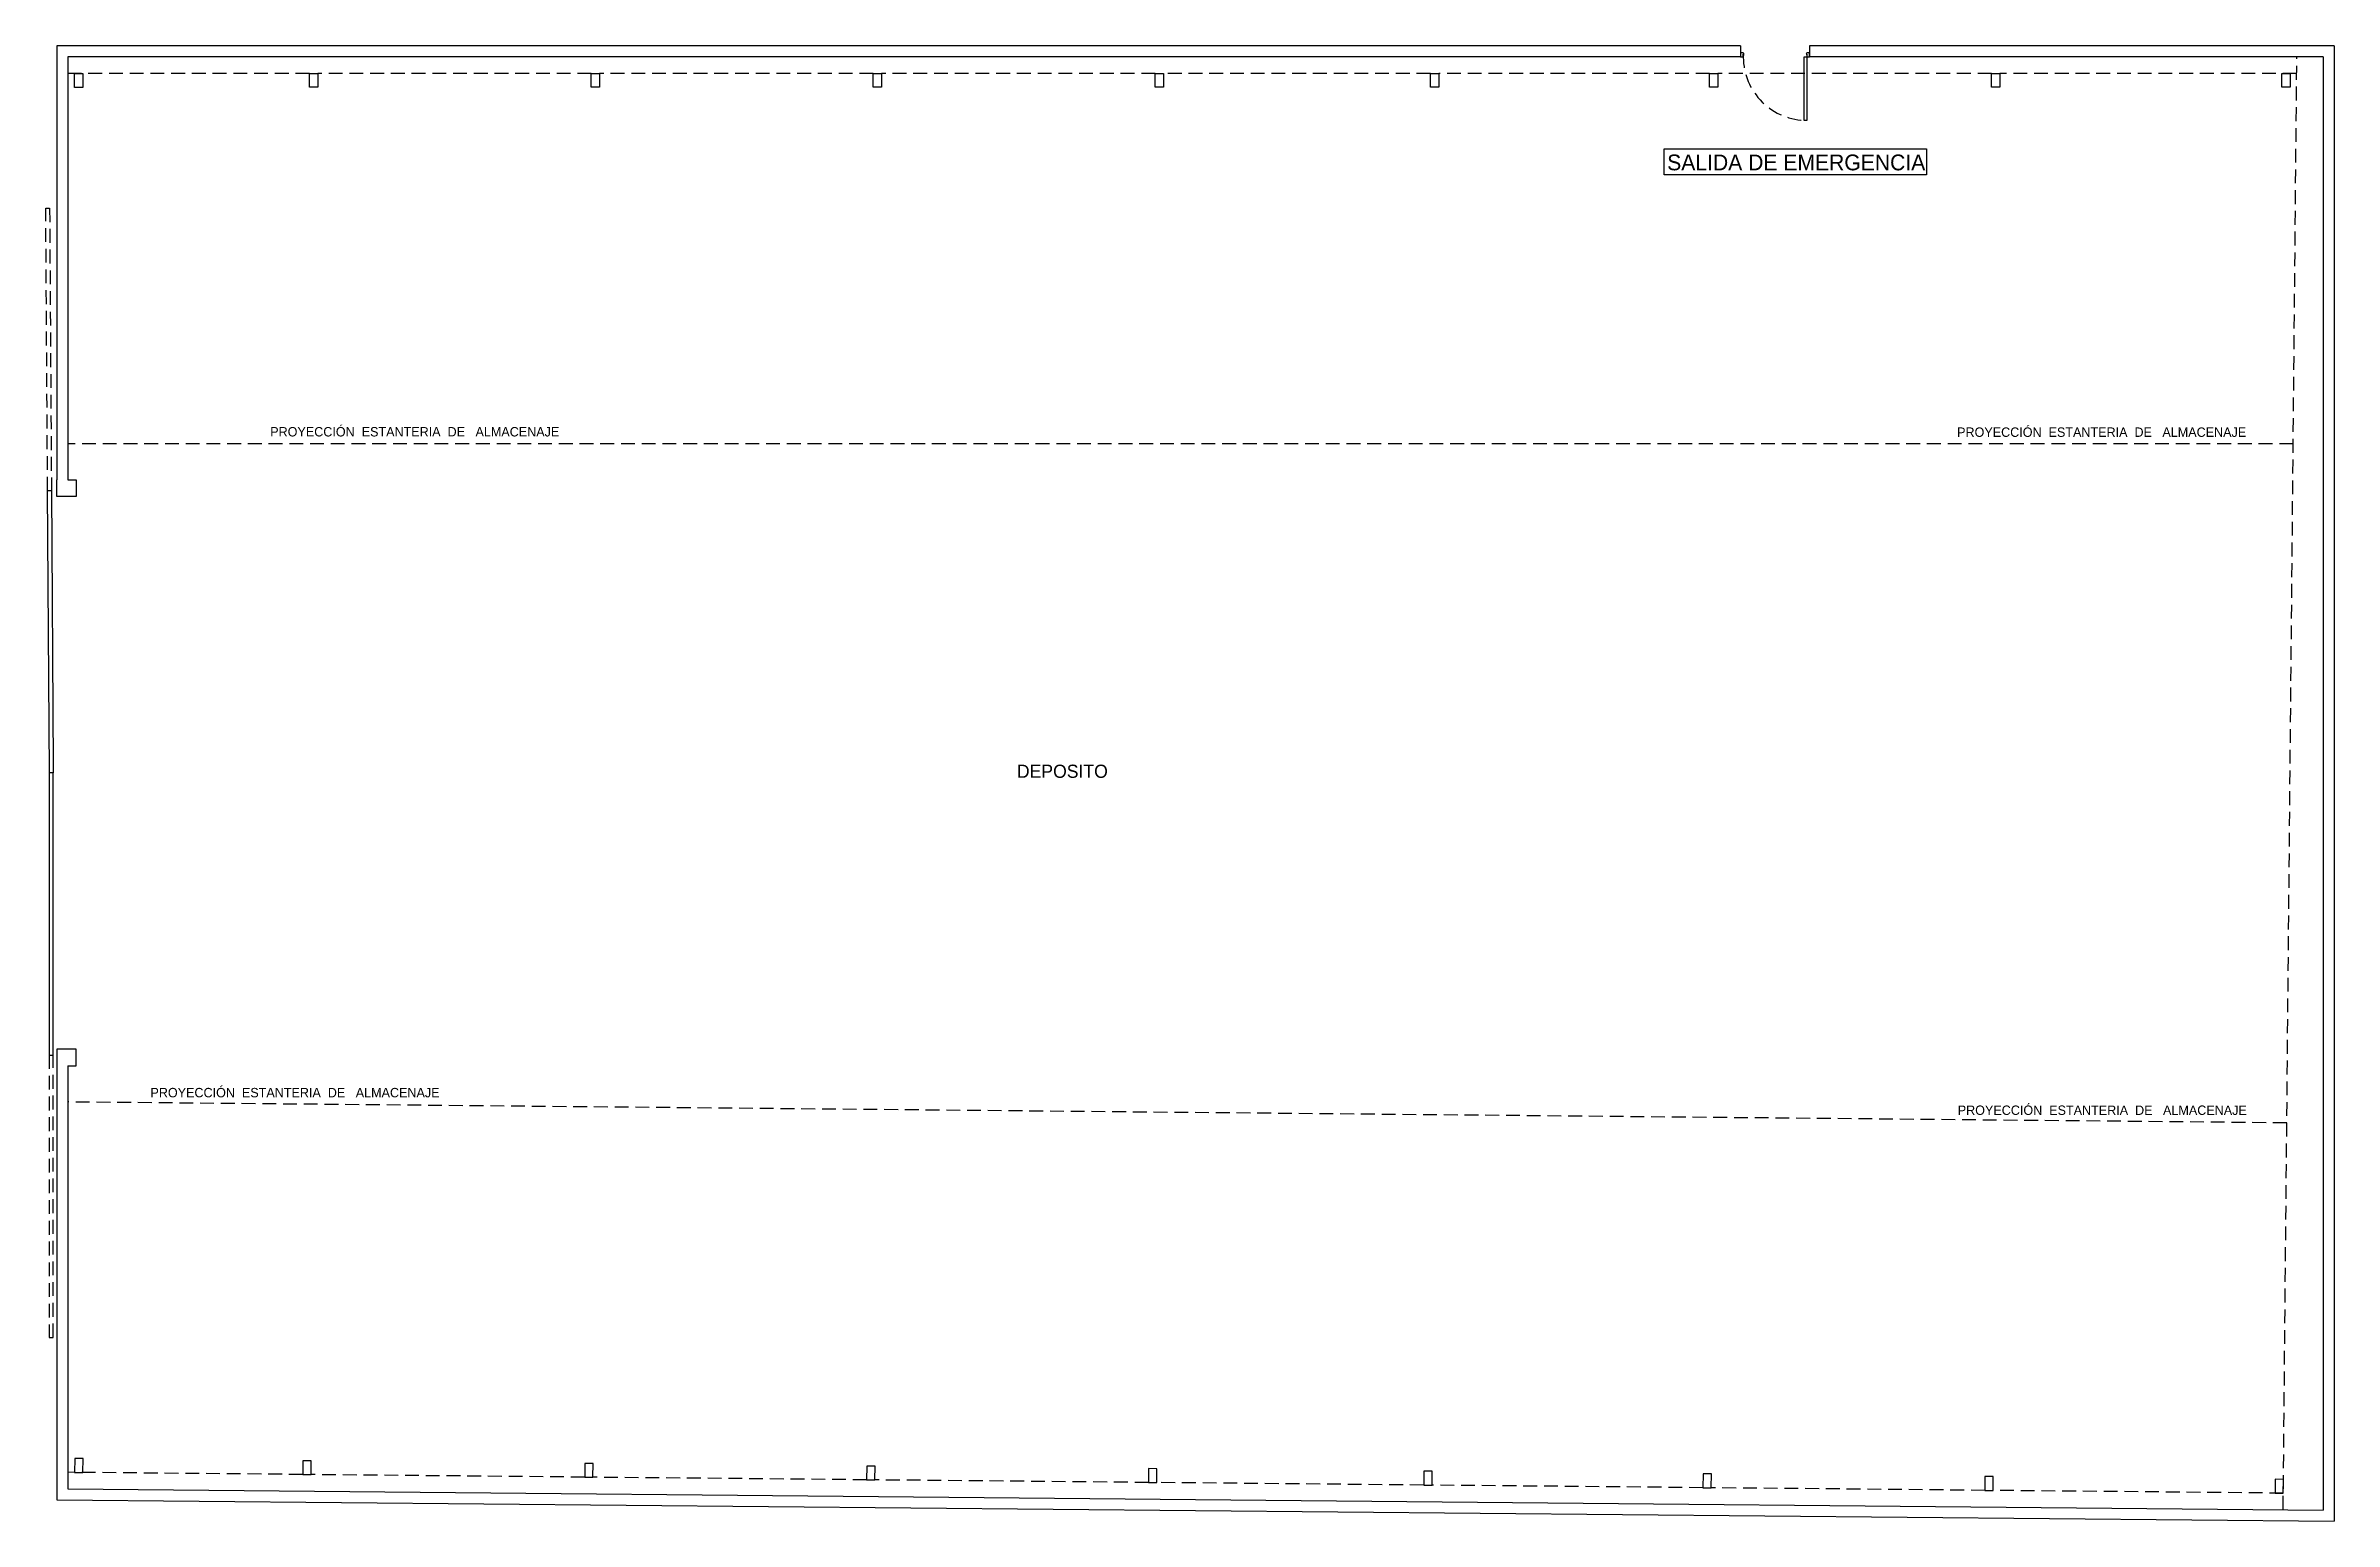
# Model space of a CAD drawing. Header units: millimetres. Extents: x 59.4 to 100.8, y 74.9 to 101.6.
import ezdxf

# ---------------------------------------------------------------- set-up
doc = ezdxf.new("R2010")
doc.units = ezdxf.units.MM
doc.linetypes.add('DASHED2', pattern=[0.375, 0.25, -0.125])
for name, color, linetype in [('0-3', 3, 'Continuous'), ('0.1', 7, 'Continuous'), ('02', 2, 'Continuous'), ('CARPINTERÍA', 1, 'Continuous'), ('HATCH', 1, 'Continuous')]:
    doc.layers.add(name, color=color, linetype=linetype)
doc.styles.add('STYLUS', font='stylu.ttf')

msp = doc.modelspace()

# ---------------------------------------------------------------- linework, layer by layer
at = {"layer": '0-3', "linetype": 'Continuous', "ltscale": 0.5}
for p, q in [((59.566528, 101.619552), (59.565669, 93.76539)), ((90.027193, 101.619552), (59.566528, 101.619552)), ((90.027193, 101.619552), (90.027193, 101.419552)), ((100.767168, 101.619552), (91.277193, 101.619552)), ((91.277193, 101.619552), (91.277193, 101.419552)), ((100.767168, 101.619552), (100.767168, 74.923544)), ((90.027193, 101.419552), (59.767168, 101.419552)), ((59.767168, 101.419552), (59.767168, 93.766339)), ((100.567168, 101.419552), (91.277193, 101.419552)), ((100.567168, 101.419552), (100.567168, 75.125428)), ((59.567168, 83.465282), (59.567168, 75.309895)), ((59.767168, 83.164337), (59.767168, 75.508028)), ((59.767168, 75.508028), (100.567168, 75.125428)), ((59.567168, 75.309895), (100.767168, 74.923544))]:
    msp.add_line(p, q, dxfattribs=at)
for points in [[(60.040724, 101.115281), (60.040724, 100.865281), (59.890724, 100.865281), (59.890724, 101.115281)], [(64.287168, 101.119552), (64.287168, 100.869552), (64.137168, 100.869552), (64.137168, 101.119552)], [(69.387168, 101.119552), (69.387168, 100.869552), (69.237168, 100.869552), (69.237168, 101.119552)], [(74.487168, 101.119552), (74.487168, 100.869552), (74.337168, 100.869552), (74.337168, 101.119552)], [(79.587168, 101.119552), (79.587168, 100.869552), (79.437168, 100.869552), (79.437168, 101.119552)], [(84.567168, 101.119552), (84.567168, 100.869552), (84.417168, 100.869552), (84.417168, 101.119552)], [(89.617168, 101.119552), (89.617168, 100.869552), (89.467168, 100.869552), (89.467168, 101.119552)], [(94.717168, 101.119552), (94.717168, 100.869552), (94.567168, 100.869552), (94.567168, 101.119552)], [(99.967168, 101.119552), (99.967168, 100.869552), (99.817168, 100.869552), (99.817168, 101.119552)], [(60.039799, 75.806375), (60.042153, 76.056364), (59.89216, 76.057776), (59.889806, 75.807787)], [(64.1678, 75.767501), (64.170154, 76.01749), (64.02016, 76.018903), (64.017806, 75.768914)], [(69.267573, 75.719476), (69.269928, 75.969465), (69.119934, 75.970878), (69.11758, 75.720889)], [(74.367347, 75.671451), (74.369702, 75.92144), (74.219708, 75.922853), (74.217354, 75.672864)], [(79.467121, 75.623426), (79.469475, 75.873415), (79.319482, 75.874828), (79.317128, 75.624839)], [(84.4469, 75.576531), (84.449255, 75.82652), (84.299261, 75.827933), (84.296907, 75.577944)], [(89.496677, 75.528977), (89.499031, 75.778966), (89.349037, 75.780379), (89.346683, 75.53039)], [(94.59645, 75.480952), (94.598805, 75.730941), (94.448811, 75.732354), (94.446457, 75.482365)], [(99.846218, 75.431515), (99.848572, 75.681504), (99.698578, 75.682916), (99.696224, 75.432927)]]:
    msp.add_lwpolyline(points, close=True, dxfattribs=at)
at = {"layer": '0-3'}
msp.add_lwpolyline([(88.64269, 99.75679), (93.392483, 99.75679), (93.392483, 99.286837), (88.64269, 99.286837)], close=True, dxfattribs=at)
at = {"layer": '0-3', "linetype": 'Continuous', "ltscale": 0.5}
for points in [[(59.767168, 93.766339), (59.915665, 93.767038), (59.917077, 93.467041), (59.567081, 93.465393), (59.565669, 93.76539)], [(59.767168, 83.164337), (59.915752, 83.163637), (59.917164, 83.463634), (59.567168, 83.465282), (59.565755, 83.165285), (59.567168, 83.165279)]]:
    msp.add_lwpolyline(points, dxfattribs=at)
at = {"layer": '0.1', "linetype": 'DASHED2'}
for p, q in [((64.137168, 101.119552), (59.764493, 101.119552)), ((69.237168, 101.119552), (64.287168, 101.119552)), ((74.337168, 101.119552), (69.387168, 101.119552)), ((79.437168, 101.119552), (74.487168, 101.119552)), ((84.417168, 101.119552), (79.587168, 101.119552)), ((89.467168, 101.119552), (84.567168, 101.119552)), ((94.567168, 101.119552), (89.617168, 101.119552)), ((100.088124, 101.119552), (94.717168, 101.119552)), ((99.843399, 75.132215), (100.090949, 101.419552)), ((100.025029, 94.419552), (59.767168, 94.419552)), ((99.909309, 82.131218), (59.767168, 82.509239)), ((64.017806, 75.768914), (59.767168, 75.808942)), ((69.11758, 75.720889), (64.1678, 75.767501)), ((74.217354, 75.672864), (69.267573, 75.719476)), ((79.317128, 75.624839), (74.367347, 75.671451)), ((84.296907, 75.577944), (79.467121, 75.623426)), ((89.346683, 75.53039), (84.4469, 75.576531)), ((94.446457, 75.482365), (89.496677, 75.528977)), ((99.846218, 75.431515), (94.59645, 75.480952))]:
    msp.add_line(p, q, dxfattribs=at)
for points in [[(59.400513, 93.571785), (59.367965, 98.679595), (59.43796, 98.680372), (59.469636, 93.709704), (59.470512, 93.572232)], [(59.432027, 83.35773), (59.432071, 78.249817), (59.50207, 78.249487), (59.502028, 83.220256), (59.502027, 83.357731)]]:
    msp.add_lwpolyline(points, dxfattribs=at)
at = {"layer": 'CARPINTERÍA', "linetype": 'DASHED2'}
msp.add_arc((91.227193, 101.419552), 1.15, 177.508094, 267.508094, dxfattribs=at)
at = {"layer": 'HATCH', "linetype": 'Continuous', "ltscale": 0.5}
for points in [[(90.077193, 101.419552), (90.077193, 101.419552), (90.077193, 101.419552), (90.077193, 101.419552), (90.077193, 101.419552), (90.077193, 101.419552), (90.077193, 101.419552), (90.077193, 101.419552), (90.077193, 101.419552), (90.077193, 101.419552), (90.077193, 101.419552), (90.077193, 101.469552), (90.092193, 101.469552), (90.077193, 101.494552), (90.027193, 101.494552), (90.027193, 101.494552), (90.027193, 101.494552), (90.027193, 101.419552), (90.077193, 101.419552)], [(91.177193, 100.267108), (91.177193, 101.419552), (91.227193, 101.419552), (91.277193, 101.419552), (91.277193, 101.494552), (91.277193, 101.494552), (91.277193, 101.494552), (91.227193, 101.494552), (91.212193, 101.469552), (91.227193, 101.469552), (91.227193, 101.419552), (91.227193, 100.267108), (91.177193, 100.267108), (91.177193, 100.267108)], [(59.50306, 88.464422), (59.433062, 88.463976), (59.400513, 93.571785), (59.470508, 93.572562), (59.502184, 88.601894)], [(59.501983, 88.465644), (59.431983, 88.465644), (59.432027, 83.35773), (59.502026, 83.357401), (59.501984, 88.328169)]]:
    msp.add_lwpolyline(points, close=True, dxfattribs=at)

# ---------------------------------------------------------------- texts
at = {"layer": '02', "linetype": 'Continuous', "ltscale": 0.1, "style": 'STYLUS'}
for s, height, p in [('SALIDA DE EMERGENCIA', 0.2856, (88.699971, 99.365929)), ('DEPOSITO', 0.238, (76.936411, 88.374154))]:
    msp.add_text(s, height=height, dxfattribs=at).set_placement(p)
at = {"layer": '02', "color": 7, "linetype": 'Continuous', "ltscale": 0.1, "style": 'STYLUS'}
for p in [(63.428319, 94.550525), (93.945116, 94.543485), (61.261889, 82.593629), (93.956455, 82.275257)]:
    msp.add_text('PROYECCIÓN  ESTANTERIA  DE   ALMACENAJE', height=0.17, dxfattribs=at).set_placement(p)

doc.saveas('drawing.dxf')
